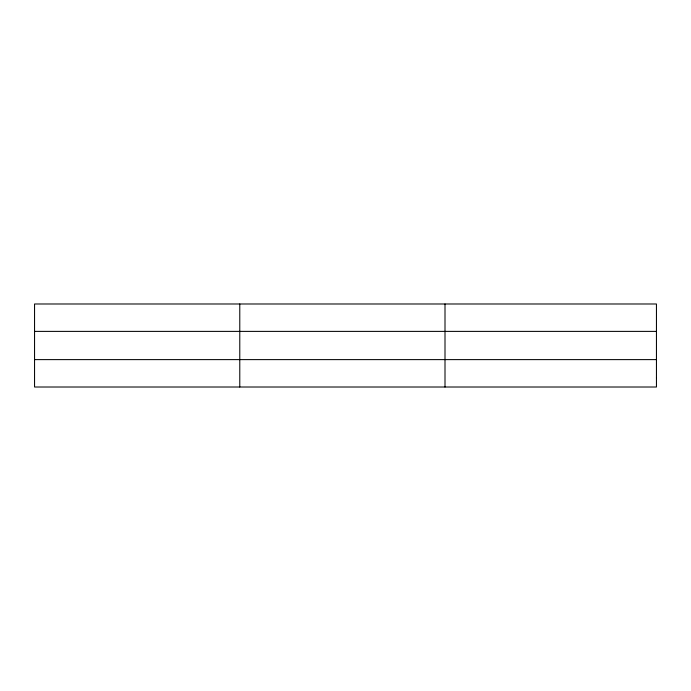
<?xml version="1.0" encoding="UTF-8"?>
<svg xmlns="http://www.w3.org/2000/svg" width="691" height="691" viewBox="0 0 691 691"><rect width="100%" height="100%" fill="white"/><g stroke="black" fill="none" stroke-linecap="round" stroke-linejoin="round"><path stroke-width="1.04" d="M239.777 303.988L239.777 387.012M445.004 303.988L445.004 387.012M34.55 331.386L656.45 331.386M34.55 359.614L656.45 359.614M656.45 377.882L656.45 387.012L34.55 387.012L34.55 303.988L656.45 303.988L656.45 377.882"/></g></svg>
